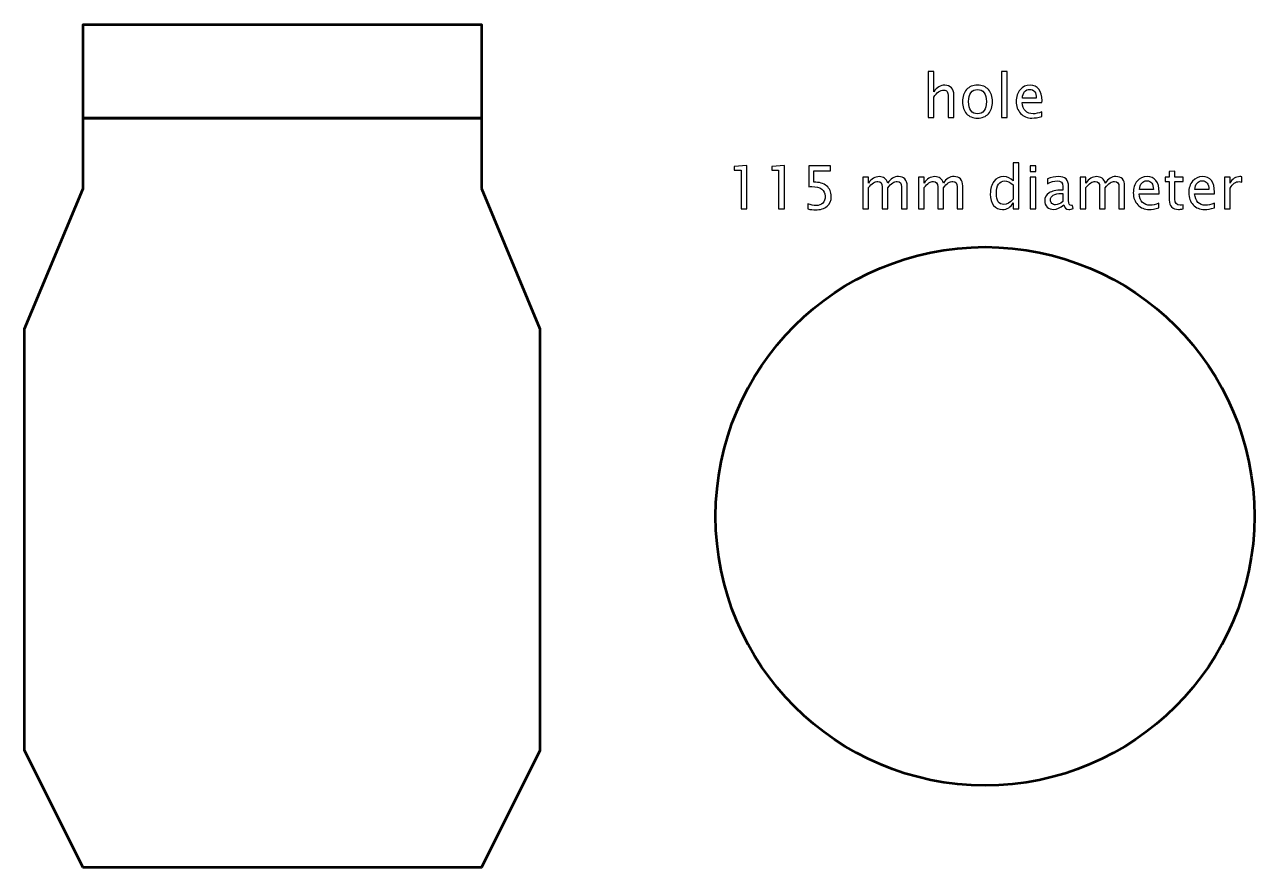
# Model space of a CAD drawing. Header units: centimetres. Extents: x -87 to 69, y -70 to 88.
# Drawn here: x -67 to -40.75, y 24 to 42 of the extents above; entities that cross this region are included whole.
import ezdxf

# ---------------------------------------------------------------- set-up
doc = ezdxf.new("R2010")
doc.units = ezdxf.units.CM
doc.header["$MEASUREMENT"] = 0
doc.layers.add('Layer 1', color=7, linetype='Continuous')

msp = doc.modelspace()

# ---------------------------------------------------------------- linework, layer by layer
at = {"layer": 'Layer 1', "lineweight": 53}
msp.add_ellipse((-46.5, 31.5), major_axis=(0, 5.75), ratio=1, dxfattribs=at)
for points, knots in [([(-61.5, 40), (-61.5, 40), (-57.25, 40), (-57.25, 40), (-57.25, 40), (-57.25, 40), (-57.25, 42), (-57.25, 42), (-57.25, 42), (-57.25, 42), (-61.5, 42), (-61.5, 42), (-61.5, 42), (-61.5, 42), (-65.75, 42), (-65.75, 42), (-65.75, 42), (-65.75, 42), (-65.75, 40), (-65.75, 40), (-65.75, 40), (-65.75, 40), (-61.5, 40), (-61.5, 40)], [0, 0, 0, 0, 0.14285714, 0.14285714, 0.14285714, 0.14285714, 0.28571429, 0.28571429, 0.28571429, 0.28571429, 0.42857143, 0.42857143, 0.42857143, 0.42857143, 0.57142857, 0.57142857, 0.57142857, 0.57142857, 0.71428571, 0.71428571, 0.71428571, 0.71428571, 1, 1, 1, 1]), ([(-61.5, 24), (-61.5, 24), (-57.25, 24), (-57.25, 24), (-57.25, 24), (-57.25, 24), (-56, 26.5), (-56, 26.5), (-56, 26.5), (-56, 26.5), (-56, 35.5), (-56, 35.5), (-56, 35.5), (-56, 35.5), (-57.25, 38.5), (-57.25, 38.5), (-57.25, 38.5), (-57.25, 38.5), (-57.25, 40), (-57.25, 40), (-57.25, 40), (-57.25, 40), (-61.5, 40), (-61.5, 40), (-61.5, 40), (-61.5, 40), (-65.75, 40), (-65.75, 40), (-65.75, 40), (-65.75, 40), (-65.75, 38.5), (-65.75, 38.5), (-65.75, 38.5), (-65.75, 38.5), (-67, 35.5), (-67, 35.5), (-67, 35.5), (-67, 35.5), (-67, 26.5), (-67, 26.5), (-67, 26.5), (-67, 26.5), (-65.75, 24), (-65.75, 24), (-65.75, 24), (-65.75, 24), (-61.5, 24), (-61.5, 24)], [0, 0, 0, 0, 0.07692308, 0.07692308, 0.07692308, 0.07692308, 0.15384615, 0.15384615, 0.15384615, 0.15384615, 0.23076923, 0.23076923, 0.23076923, 0.23076923, 0.30769231, 0.30769231, 0.30769231, 0.30769231, 0.38461538, 0.38461538, 0.38461538, 0.38461538, 0.46153846, 0.46153846, 0.46153846, 0.46153846, 0.53846154, 0.53846154, 0.53846154, 0.53846154, 0.61538462, 0.61538462, 0.61538462, 0.61538462, 0.69230769, 0.69230769, 0.69230769, 0.69230769, 0.76923077, 0.76923077, 0.76923077, 0.76923077, 0.84615385, 0.84615385, 0.84615385, 0.84615385, 1, 1, 1, 1])]:
    msp.add_open_spline(points, degree=3, knots=knots, dxfattribs=at)
at = {"layer": 'Layer 1'}
for points, knots in [([(-47.71634, 40.01803), (-47.71634, 40.01803), (-47.71634, 40.9972), (-47.71634, 40.9972), (-47.71634, 40.9972), (-47.71634, 40.9972), (-47.59442, 40.9972), (-47.59442, 40.9972), (-47.59442, 40.9972), (-47.59442, 40.9972), (-47.59442, 40.56392), (-47.59442, 40.56392), (-47.59442, 40.56392), (-47.52986, 40.65811), (-47.4507, 40.7051), (-47.35714, 40.7051), (-47.35714, 40.7051), (-47.2983, 40.7051), (-47.25152, 40.68669), (-47.21702, 40.64964), (-47.21702, 40.64964), (-47.18252, 40.61281), (-47.16516, 40.56307), (-47.16516, 40.50084), (-47.16516, 40.50084), (-47.16516, 40.50084), (-47.16516, 40.01803), (-47.16516, 40.01803), (-47.16516, 40.01803), (-47.16516, 40.01803), (-47.28708, 40.01803), (-47.28708, 40.01803), (-47.28708, 40.01803), (-47.28708, 40.01803), (-47.28708, 40.46105), (-47.28708, 40.46105), (-47.28708, 40.46105), (-47.28708, 40.511), (-47.29449, 40.54656), (-47.30909, 40.56773), (-47.30909, 40.56773), (-47.32391, 40.58911), (-47.34825, 40.59969), (-47.38233, 40.59969), (-47.38233, 40.59969), (-47.45726, 40.59969), (-47.52796, 40.5508), (-47.59442, 40.45301), (-47.59442, 40.45301), (-47.59442, 40.45301), (-47.59442, 40.01803), (-47.59442, 40.01803), (-47.59442, 40.01803), (-47.59442, 40.01803), (-47.71634, 40.01803), (-47.71634, 40.01803)], [0, 0, 0, 0, 0.06666667, 0.06666667, 0.06666667, 0.06666667, 0.13333333, 0.13333333, 0.13333333, 0.13333333, 0.2, 0.2, 0.2, 0.2, 0.26666667, 0.26666667, 0.26666667, 0.26666667, 0.33333333, 0.33333333, 0.33333333, 0.33333333, 0.4, 0.4, 0.4, 0.4, 0.46666667, 0.46666667, 0.46666667, 0.46666667, 0.53333333, 0.53333333, 0.53333333, 0.53333333, 0.6, 0.6, 0.6, 0.6, 0.66666667, 0.66666667, 0.66666667, 0.66666667, 0.73333333, 0.73333333, 0.73333333, 0.73333333, 0.8, 0.8, 0.8, 0.8, 0.86666667, 0.86666667, 0.86666667, 0.86666667, 1, 1, 1, 1]), ([(-46.14789, 40.01803), (-46.14789, 40.01803), (-46.14789, 40.9972), (-46.14789, 40.9972), (-46.14789, 40.9972), (-46.14789, 40.9972), (-46.02597, 40.9972), (-46.02597, 40.9972), (-46.02597, 40.9972), (-46.02597, 40.9972), (-46.02597, 40.01803), (-46.02597, 40.01803), (-46.02597, 40.01803), (-46.02597, 40.01803), (-46.14789, 40.01803), (-46.14789, 40.01803)], [0, 0, 0, 0, 0.2, 0.2, 0.2, 0.2, 0.4, 0.4, 0.4, 0.4, 0.6, 0.6, 0.6, 0.6, 1, 1, 1, 1]), ([(-46.66012, 40.00279), (-46.75897, 40.00279), (-46.83728, 40.03433), (-46.89486, 40.09741), (-46.89486, 40.09741), (-46.95264, 40.16048), (-46.98143, 40.24621), (-46.98143, 40.35437), (-46.98143, 40.35437), (-46.98143, 40.46232), (-46.95264, 40.54783), (-46.89486, 40.6107), (-46.89486, 40.6107), (-46.83728, 40.67356), (-46.75897, 40.7051), (-46.66012, 40.7051), (-46.66012, 40.7051), (-46.56127, 40.7051), (-46.48295, 40.67356), (-46.42538, 40.6107), (-46.42538, 40.6107), (-46.3676, 40.54783), (-46.33881, 40.46232), (-46.33881, 40.35437), (-46.33881, 40.35437), (-46.33881, 40.24621), (-46.3676, 40.16048), (-46.42538, 40.09741), (-46.42538, 40.09741), (-46.48295, 40.03433), (-46.56127, 40.00279), (-46.66012, 40.00279)], [0, 0, 0, 0, 0.11111111, 0.11111111, 0.11111111, 0.11111111, 0.22222222, 0.22222222, 0.22222222, 0.22222222, 0.33333333, 0.33333333, 0.33333333, 0.33333333, 0.44444444, 0.44444444, 0.44444444, 0.44444444, 0.55555556, 0.55555556, 0.55555556, 0.55555556, 0.66666667, 0.66666667, 0.66666667, 0.66666667, 0.77777778, 0.77777778, 0.77777778, 0.77777778, 1, 1, 1, 1]), ([(-45.28683, 40.03962), (-45.36874, 40.01507), (-45.43881, 40.00279), (-45.49723, 40.00279), (-45.49723, 40.00279), (-45.59692, 40.00279), (-45.67799, 40.03581), (-45.74043, 40.10164), (-45.74043, 40.10164), (-45.80287, 40.16747), (-45.8342, 40.25277), (-45.8342, 40.35776), (-45.8342, 40.35776), (-45.8342, 40.45957), (-45.80668, 40.54318), (-45.75144, 40.60858), (-45.75144, 40.60858), (-45.69619, 40.67377), (-45.6255, 40.70637), (-45.53935, 40.70637), (-45.53935, 40.70637), (-45.45786, 40.70637), (-45.39478, 40.67737), (-45.35033, 40.61938), (-45.35033, 40.61938), (-45.30588, 40.56138), (-45.28365, 40.47925), (-45.28365, 40.37278), (-45.28365, 40.37278), (-45.28365, 40.37278), (-45.28429, 40.33553), (-45.28429, 40.33553), (-45.28429, 40.33553), (-45.28429, 40.33553), (-45.70974, 40.33553), (-45.70974, 40.33553), (-45.70974, 40.33553), (-45.69196, 40.17466), (-45.61343, 40.09423), (-45.47437, 40.09423), (-45.47437, 40.09423), (-45.42335, 40.09423), (-45.36091, 40.10862), (-45.28683, 40.13741), (-45.28683, 40.13741), (-45.28683, 40.13741), (-45.28683, 40.03962), (-45.28683, 40.03962)], [0, 0, 0, 0, 0.07692308, 0.07692308, 0.07692308, 0.07692308, 0.15384615, 0.15384615, 0.15384615, 0.15384615, 0.23076923, 0.23076923, 0.23076923, 0.23076923, 0.30769231, 0.30769231, 0.30769231, 0.30769231, 0.38461538, 0.38461538, 0.38461538, 0.38461538, 0.46153846, 0.46153846, 0.46153846, 0.46153846, 0.53846154, 0.53846154, 0.53846154, 0.53846154, 0.61538462, 0.61538462, 0.61538462, 0.61538462, 0.69230769, 0.69230769, 0.69230769, 0.69230769, 0.76923077, 0.76923077, 0.76923077, 0.76923077, 0.84615385, 0.84615385, 0.84615385, 0.84615385, 1, 1, 1, 1]), ([(-46.66033, 40.09423), (-46.60001, 40.09423), (-46.55302, 40.11688), (-46.51957, 40.16239), (-46.51957, 40.16239), (-46.48634, 40.20768), (-46.46962, 40.27182), (-46.46962, 40.35437), (-46.46962, 40.35437), (-46.46962, 40.43671), (-46.48634, 40.50063), (-46.51957, 40.54593), (-46.51957, 40.54593), (-46.55302, 40.59101), (-46.60001, 40.61366), (-46.66033, 40.61366), (-46.66033, 40.61366), (-46.72087, 40.61366), (-46.76786, 40.59101), (-46.80088, 40.54593), (-46.80088, 40.54593), (-46.83411, 40.50063), (-46.85062, 40.43671), (-46.85062, 40.35437), (-46.85062, 40.35437), (-46.85062, 40.27182), (-46.83411, 40.20768), (-46.80088, 40.16239), (-46.80088, 40.16239), (-46.76786, 40.11688), (-46.72087, 40.09423), (-46.66033, 40.09423)], [0, 0, 0, 0, 0.11111111, 0.11111111, 0.11111111, 0.11111111, 0.22222222, 0.22222222, 0.22222222, 0.22222222, 0.33333333, 0.33333333, 0.33333333, 0.33333333, 0.44444444, 0.44444444, 0.44444444, 0.44444444, 0.55555556, 0.55555556, 0.55555556, 0.55555556, 0.66666667, 0.66666667, 0.66666667, 0.66666667, 0.77777778, 0.77777778, 0.77777778, 0.77777778, 1, 1, 1, 1]), ([(-45.70339, 40.42697), (-45.70339, 40.42697), (-45.40621, 40.42697), (-45.40621, 40.42697), (-45.40621, 40.42697), (-45.40621, 40.55228), (-45.45299, 40.61493), (-45.54633, 40.61493), (-45.54633, 40.61493), (-45.64031, 40.61493), (-45.69259, 40.55228), (-45.70339, 40.42697)], [0, 0, 0, 0, 0.25, 0.25, 0.25, 0.25, 0.5, 0.5, 0.5, 0.5, 1, 1, 1, 1]), ([(-51.70763, 38.06646), (-51.70763, 38.06646), (-51.70763, 38.89323), (-51.70763, 38.89323), (-51.70763, 38.89323), (-51.70763, 38.89323), (-51.85368, 38.89323), (-51.85368, 38.89323), (-51.85368, 38.89323), (-51.85368, 38.89323), (-51.85368, 38.96943), (-51.85368, 38.96943), (-51.85368, 38.96943), (-51.85368, 38.96943), (-51.58571, 38.99229), (-51.58571, 38.99229), (-51.58571, 38.99229), (-51.58571, 38.99229), (-51.58571, 38.06646), (-51.58571, 38.06646), (-51.58571, 38.06646), (-51.58571, 38.06646), (-51.70763, 38.06646), (-51.70763, 38.06646)], [0, 0, 0, 0, 0.14285714, 0.14285714, 0.14285714, 0.14285714, 0.28571429, 0.28571429, 0.28571429, 0.28571429, 0.42857143, 0.42857143, 0.42857143, 0.42857143, 0.57142857, 0.57142857, 0.57142857, 0.57142857, 0.71428571, 0.71428571, 0.71428571, 0.71428571, 1, 1, 1, 1]), ([(-50.90457, 38.06646), (-50.90457, 38.06646), (-50.90457, 38.89323), (-50.90457, 38.89323), (-50.90457, 38.89323), (-50.90457, 38.89323), (-51.05062, 38.89323), (-51.05062, 38.89323), (-51.05062, 38.89323), (-51.05062, 38.89323), (-51.05062, 38.96943), (-51.05062, 38.96943), (-51.05062, 38.96943), (-51.05062, 38.96943), (-50.78265, 38.99229), (-50.78265, 38.99229), (-50.78265, 38.99229), (-50.78265, 38.99229), (-50.78265, 38.06646), (-50.78265, 38.06646), (-50.78265, 38.06646), (-50.78265, 38.06646), (-50.90457, 38.06646), (-50.90457, 38.06646)], [0, 0, 0, 0, 0.14285714, 0.14285714, 0.14285714, 0.14285714, 0.28571429, 0.28571429, 0.28571429, 0.28571429, 0.42857143, 0.42857143, 0.42857143, 0.42857143, 0.57142857, 0.57142857, 0.57142857, 0.57142857, 0.71428571, 0.71428571, 0.71428571, 0.71428571, 1, 1, 1, 1]), ([(-50.27931, 38.06265), (-50.27931, 38.06265), (-50.27931, 38.17187), (-50.27931, 38.17187), (-50.27931, 38.17187), (-50.21856, 38.14732), (-50.16099, 38.13504), (-50.10595, 38.13504), (-50.10595, 38.13504), (-50.04584, 38.13504), (-49.99843, 38.15282), (-49.96393, 38.18838), (-49.96393, 38.18838), (-49.92942, 38.22394), (-49.91228, 38.27284), (-49.91228, 38.33507), (-49.91228, 38.33507), (-49.91228, 38.40195), (-49.93662, 38.45318), (-49.9853, 38.48852), (-49.9853, 38.48852), (-50.03399, 38.52387), (-50.10447, 38.54144), (-50.19655, 38.54144), (-50.19655, 38.54144), (-50.21793, 38.54144), (-50.24057, 38.53996), (-50.26407, 38.537), (-50.26407, 38.537), (-50.26407, 38.537), (-50.26407, 38.98467), (-50.26407, 38.98467), (-50.26407, 38.98467), (-50.26407, 38.98467), (-49.79925, 38.98467), (-49.79925, 38.98467), (-49.79925, 38.98467), (-49.79925, 38.98467), (-49.79925, 38.87799), (-49.79925, 38.87799), (-49.79925, 38.87799), (-49.79925, 38.87799), (-50.15739, 38.87799), (-50.15739, 38.87799), (-50.15739, 38.87799), (-50.15739, 38.87799), (-50.15739, 38.63542), (-50.15739, 38.63542), (-50.15739, 38.63542), (-50.03928, 38.63542), (-49.9472, 38.60833), (-49.88095, 38.55414), (-49.88095, 38.55414), (-49.8147, 38.50017), (-49.78147, 38.42524), (-49.78147, 38.32935), (-49.78147, 38.32935), (-49.78147, 38.24003), (-49.81153, 38.17018), (-49.87164, 38.11959), (-49.87164, 38.11959), (-49.93175, 38.069), (-50.01473, 38.0436), (-50.12056, 38.0436), (-50.12056, 38.0436), (-50.16776, 38.0436), (-50.22068, 38.04995), (-50.27931, 38.06265)], [0, 0, 0, 0, 0.05555556, 0.05555556, 0.05555556, 0.05555556, 0.11111111, 0.11111111, 0.11111111, 0.11111111, 0.16666667, 0.16666667, 0.16666667, 0.16666667, 0.22222222, 0.22222222, 0.22222222, 0.22222222, 0.27777778, 0.27777778, 0.27777778, 0.27777778, 0.33333333, 0.33333333, 0.33333333, 0.33333333, 0.38888889, 0.38888889, 0.38888889, 0.38888889, 0.44444444, 0.44444444, 0.44444444, 0.44444444, 0.5, 0.5, 0.5, 0.5, 0.55555556, 0.55555556, 0.55555556, 0.55555556, 0.61111111, 0.61111111, 0.61111111, 0.61111111, 0.66666667, 0.66666667, 0.66666667, 0.66666667, 0.72222222, 0.72222222, 0.72222222, 0.72222222, 0.77777778, 0.77777778, 0.77777778, 0.77777778, 0.83333333, 0.83333333, 0.83333333, 0.83333333, 0.88888889, 0.88888889, 0.88888889, 0.88888889, 1, 1, 1, 1]), ([(-45.9012, 38.06646), (-45.9012, 38.06646), (-45.9012, 38.19283), (-45.9012, 38.19283), (-45.9012, 38.19283), (-45.95094, 38.09842), (-46.02587, 38.05122), (-46.12599, 38.05122), (-46.12599, 38.05122), (-46.20727, 38.05122), (-46.27119, 38.08064), (-46.31776, 38.1397), (-46.31776, 38.1397), (-46.36433, 38.19875), (-46.38761, 38.2794), (-46.38761, 38.38163), (-46.38761, 38.38163), (-46.38761, 38.49339), (-46.36115, 38.58335), (-46.30845, 38.65151), (-46.30845, 38.65151), (-46.25553, 38.71945), (-46.1861, 38.75353), (-46.09995, 38.75353), (-46.09995, 38.75353), (-46.02016, 38.75353), (-45.95369, 38.72305), (-45.9012, 38.66188), (-45.9012, 38.66188), (-45.9012, 38.66188), (-45.9012, 39.04563), (-45.9012, 39.04563), (-45.9012, 39.04563), (-45.9012, 39.04563), (-45.77928, 39.04563), (-45.77928, 39.04563), (-45.77928, 39.04563), (-45.77928, 39.04563), (-45.77928, 38.06646), (-45.77928, 38.06646), (-45.77928, 38.06646), (-45.77928, 38.06646), (-45.9012, 38.06646), (-45.9012, 38.06646)], [0, 0, 0, 0, 0.08333333, 0.08333333, 0.08333333, 0.08333333, 0.16666667, 0.16666667, 0.16666667, 0.16666667, 0.25, 0.25, 0.25, 0.25, 0.33333333, 0.33333333, 0.33333333, 0.33333333, 0.41666667, 0.41666667, 0.41666667, 0.41666667, 0.5, 0.5, 0.5, 0.5, 0.58333333, 0.58333333, 0.58333333, 0.58333333, 0.66666667, 0.66666667, 0.66666667, 0.66666667, 0.75, 0.75, 0.75, 0.75, 0.83333333, 0.83333333, 0.83333333, 0.83333333, 1, 1, 1, 1]), ([(-45.53502, 38.86275), (-45.53502, 38.86275), (-45.53502, 38.98467), (-45.53502, 38.98467), (-45.53502, 38.98467), (-45.53502, 38.98467), (-45.4131, 38.98467), (-45.4131, 38.98467), (-45.4131, 38.98467), (-45.4131, 38.98467), (-45.4131, 38.86275), (-45.4131, 38.86275), (-45.4131, 38.86275), (-45.4131, 38.86275), (-45.53502, 38.86275), (-45.53502, 38.86275)], [0, 0, 0, 0, 0.2, 0.2, 0.2, 0.2, 0.4, 0.4, 0.4, 0.4, 0.6, 0.6, 0.6, 0.6, 1, 1, 1, 1]), ([(-42.27239, 38.06667), (-42.31007, 38.0563), (-42.34287, 38.05122), (-42.3706, 38.05122), (-42.3706, 38.05122), (-42.43283, 38.05122), (-42.4813, 38.069), (-42.51602, 38.10456), (-42.51602, 38.10456), (-42.55094, 38.14012), (-42.5683, 38.18944), (-42.5683, 38.25273), (-42.5683, 38.25273), (-42.5683, 38.25273), (-42.5683, 38.64812), (-42.5683, 38.64812), (-42.5683, 38.64812), (-42.5683, 38.64812), (-42.65254, 38.64812), (-42.65254, 38.64812), (-42.65254, 38.64812), (-42.65254, 38.64812), (-42.65254, 38.73956), (-42.65254, 38.73956), (-42.65254, 38.73956), (-42.65254, 38.73956), (-42.5683, 38.73956), (-42.5683, 38.73956), (-42.5683, 38.73956), (-42.5683, 38.73956), (-42.5683, 38.86127), (-42.5683, 38.86127), (-42.5683, 38.86127), (-42.5683, 38.86127), (-42.44638, 38.87291), (-42.44638, 38.87291), (-42.44638, 38.87291), (-42.44638, 38.87291), (-42.44638, 38.73956), (-42.44638, 38.73956), (-42.44638, 38.73956), (-42.44638, 38.73956), (-42.26985, 38.73956), (-42.26985, 38.73956), (-42.26985, 38.73956), (-42.26985, 38.73956), (-42.26985, 38.64812), (-42.26985, 38.64812), (-42.26985, 38.64812), (-42.26985, 38.64812), (-42.44638, 38.64812), (-42.44638, 38.64812), (-42.44638, 38.64812), (-42.44638, 38.64812), (-42.44638, 38.27474), (-42.44638, 38.27474), (-42.44638, 38.27474), (-42.44638, 38.18669), (-42.40807, 38.14266), (-42.33166, 38.14266), (-42.33166, 38.14266), (-42.31536, 38.14266), (-42.29567, 38.14541), (-42.27239, 38.1507), (-42.27239, 38.1507), (-42.27239, 38.1507), (-42.27239, 38.06667), (-42.27239, 38.06667)], [0, 0, 0, 0, 0.05555556, 0.05555556, 0.05555556, 0.05555556, 0.11111111, 0.11111111, 0.11111111, 0.11111111, 0.16666667, 0.16666667, 0.16666667, 0.16666667, 0.22222222, 0.22222222, 0.22222222, 0.22222222, 0.27777778, 0.27777778, 0.27777778, 0.27777778, 0.33333333, 0.33333333, 0.33333333, 0.33333333, 0.38888889, 0.38888889, 0.38888889, 0.38888889, 0.44444444, 0.44444444, 0.44444444, 0.44444444, 0.5, 0.5, 0.5, 0.5, 0.55555556, 0.55555556, 0.55555556, 0.55555556, 0.61111111, 0.61111111, 0.61111111, 0.61111111, 0.66666667, 0.66666667, 0.66666667, 0.66666667, 0.72222222, 0.72222222, 0.72222222, 0.72222222, 0.77777778, 0.77777778, 0.77777778, 0.77777778, 0.83333333, 0.83333333, 0.83333333, 0.83333333, 0.88888889, 0.88888889, 0.88888889, 0.88888889, 1, 1, 1, 1]), ([(-49.10753, 38.06646), (-49.10753, 38.06646), (-49.10753, 38.73956), (-49.10753, 38.73956), (-49.10753, 38.73956), (-49.10753, 38.73956), (-48.98561, 38.73956), (-48.98561, 38.73956), (-48.98561, 38.73956), (-48.98561, 38.73956), (-48.98561, 38.61235), (-48.98561, 38.61235), (-48.98561, 38.61235), (-48.92613, 38.70654), (-48.84993, 38.75353), (-48.75659, 38.75353), (-48.75659, 38.75353), (-48.66663, 38.75353), (-48.60546, 38.70654), (-48.57286, 38.61235), (-48.57286, 38.61235), (-48.51507, 38.70739), (-48.43972, 38.7548), (-48.34722, 38.7548), (-48.34722, 38.7548), (-48.28817, 38.7548), (-48.24224, 38.73744), (-48.20943, 38.70252), (-48.20943, 38.70252), (-48.17662, 38.66759), (-48.16011, 38.6187), (-48.16011, 38.55583), (-48.16011, 38.55583), (-48.16011, 38.55583), (-48.16011, 38.06646), (-48.16011, 38.06646), (-48.16011, 38.06646), (-48.16011, 38.06646), (-48.28203, 38.06646), (-48.28203, 38.06646), (-48.28203, 38.06646), (-48.28203, 38.06646), (-48.28203, 38.53573), (-48.28203, 38.53573), (-48.28203, 38.53573), (-48.28203, 38.61235), (-48.31251, 38.65066), (-48.37347, 38.65066), (-48.37347, 38.65066), (-48.43676, 38.65066), (-48.50322, 38.606), (-48.57286, 38.51646), (-48.57286, 38.51646), (-48.57286, 38.51646), (-48.57286, 38.06646), (-48.57286, 38.06646), (-48.57286, 38.06646), (-48.57286, 38.06646), (-48.69478, 38.06646), (-48.69478, 38.06646), (-48.69478, 38.06646), (-48.69478, 38.06646), (-48.69478, 38.53615), (-48.69478, 38.53615), (-48.69478, 38.53615), (-48.69478, 38.61341), (-48.72568, 38.65193), (-48.7877, 38.65193), (-48.7877, 38.65193), (-48.8493, 38.65193), (-48.91534, 38.60706), (-48.98561, 38.5171), (-48.98561, 38.5171), (-48.98561, 38.5171), (-48.98561, 38.06646), (-48.98561, 38.06646), (-48.98561, 38.06646), (-48.98561, 38.06646), (-49.10753, 38.06646), (-49.10753, 38.06646)], [0, 0, 0, 0, 0.04761905, 0.04761905, 0.04761905, 0.04761905, 0.0952381, 0.0952381, 0.0952381, 0.0952381, 0.14285714, 0.14285714, 0.14285714, 0.14285714, 0.19047619, 0.19047619, 0.19047619, 0.19047619, 0.23809524, 0.23809524, 0.23809524, 0.23809524, 0.28571429, 0.28571429, 0.28571429, 0.28571429, 0.33333333, 0.33333333, 0.33333333, 0.33333333, 0.38095238, 0.38095238, 0.38095238, 0.38095238, 0.42857143, 0.42857143, 0.42857143, 0.42857143, 0.47619048, 0.47619048, 0.47619048, 0.47619048, 0.52380952, 0.52380952, 0.52380952, 0.52380952, 0.57142857, 0.57142857, 0.57142857, 0.57142857, 0.61904762, 0.61904762, 0.61904762, 0.61904762, 0.66666667, 0.66666667, 0.66666667, 0.66666667, 0.71428571, 0.71428571, 0.71428571, 0.71428571, 0.76190476, 0.76190476, 0.76190476, 0.76190476, 0.80952381, 0.80952381, 0.80952381, 0.80952381, 0.85714286, 0.85714286, 0.85714286, 0.85714286, 0.9047619, 0.9047619, 0.9047619, 0.9047619, 1, 1, 1, 1]), ([(-47.92177, 38.06646), (-47.92177, 38.06646), (-47.92177, 38.73956), (-47.92177, 38.73956), (-47.92177, 38.73956), (-47.92177, 38.73956), (-47.79985, 38.73956), (-47.79985, 38.73956), (-47.79985, 38.73956), (-47.79985, 38.73956), (-47.79985, 38.61235), (-47.79985, 38.61235), (-47.79985, 38.61235), (-47.74037, 38.70654), (-47.66417, 38.75353), (-47.57083, 38.75353), (-47.57083, 38.75353), (-47.48087, 38.75353), (-47.4197, 38.70654), (-47.3871, 38.61235), (-47.3871, 38.61235), (-47.32931, 38.70739), (-47.25396, 38.7548), (-47.16146, 38.7548), (-47.16146, 38.7548), (-47.10241, 38.7548), (-47.05648, 38.73744), (-47.02367, 38.70252), (-47.02367, 38.70252), (-46.99086, 38.66759), (-46.97435, 38.6187), (-46.97435, 38.55583), (-46.97435, 38.55583), (-46.97435, 38.55583), (-46.97435, 38.06646), (-46.97435, 38.06646), (-46.97435, 38.06646), (-46.97435, 38.06646), (-47.09627, 38.06646), (-47.09627, 38.06646), (-47.09627, 38.06646), (-47.09627, 38.06646), (-47.09627, 38.53573), (-47.09627, 38.53573), (-47.09627, 38.53573), (-47.09627, 38.61235), (-47.12675, 38.65066), (-47.18771, 38.65066), (-47.18771, 38.65066), (-47.251, 38.65066), (-47.31746, 38.606), (-47.3871, 38.51646), (-47.3871, 38.51646), (-47.3871, 38.51646), (-47.3871, 38.06646), (-47.3871, 38.06646), (-47.3871, 38.06646), (-47.3871, 38.06646), (-47.50902, 38.06646), (-47.50902, 38.06646), (-47.50902, 38.06646), (-47.50902, 38.06646), (-47.50902, 38.53615), (-47.50902, 38.53615), (-47.50902, 38.53615), (-47.50902, 38.61341), (-47.53992, 38.65193), (-47.60194, 38.65193), (-47.60194, 38.65193), (-47.66354, 38.65193), (-47.72958, 38.60706), (-47.79985, 38.5171), (-47.79985, 38.5171), (-47.79985, 38.5171), (-47.79985, 38.06646), (-47.79985, 38.06646), (-47.79985, 38.06646), (-47.79985, 38.06646), (-47.92177, 38.06646), (-47.92177, 38.06646)], [0, 0, 0, 0, 0.04761905, 0.04761905, 0.04761905, 0.04761905, 0.0952381, 0.0952381, 0.0952381, 0.0952381, 0.14285714, 0.14285714, 0.14285714, 0.14285714, 0.19047619, 0.19047619, 0.19047619, 0.19047619, 0.23809524, 0.23809524, 0.23809524, 0.23809524, 0.28571429, 0.28571429, 0.28571429, 0.28571429, 0.33333333, 0.33333333, 0.33333333, 0.33333333, 0.38095238, 0.38095238, 0.38095238, 0.38095238, 0.42857143, 0.42857143, 0.42857143, 0.42857143, 0.47619048, 0.47619048, 0.47619048, 0.47619048, 0.52380952, 0.52380952, 0.52380952, 0.52380952, 0.57142857, 0.57142857, 0.57142857, 0.57142857, 0.61904762, 0.61904762, 0.61904762, 0.61904762, 0.66666667, 0.66666667, 0.66666667, 0.66666667, 0.71428571, 0.71428571, 0.71428571, 0.71428571, 0.76190476, 0.76190476, 0.76190476, 0.76190476, 0.80952381, 0.80952381, 0.80952381, 0.80952381, 0.85714286, 0.85714286, 0.85714286, 0.85714286, 0.9047619, 0.9047619, 0.9047619, 0.9047619, 1, 1, 1, 1]), ([(-45.9012, 38.57848), (-45.96449, 38.63415), (-46.02439, 38.66209), (-46.08112, 38.66209), (-46.08112, 38.66209), (-46.137, 38.66209), (-46.18018, 38.63881), (-46.21087, 38.59203), (-46.21087, 38.59203), (-46.24156, 38.54546), (-46.2568, 38.47942), (-46.2568, 38.39391), (-46.2568, 38.39391), (-46.2568, 38.23664), (-46.20473, 38.1579), (-46.10038, 38.1579), (-46.10038, 38.1579), (-46.03264, 38.1579), (-45.96618, 38.19494), (-45.9012, 38.26881), (-45.9012, 38.26881), (-45.9012, 38.26881), (-45.9012, 38.57848), (-45.9012, 38.57848)], [0, 0, 0, 0, 0.14285714, 0.14285714, 0.14285714, 0.14285714, 0.28571429, 0.28571429, 0.28571429, 0.28571429, 0.42857143, 0.42857143, 0.42857143, 0.42857143, 0.57142857, 0.57142857, 0.57142857, 0.57142857, 0.71428571, 0.71428571, 0.71428571, 0.71428571, 1, 1, 1, 1]), ([(-45.53502, 38.06646), (-45.53502, 38.06646), (-45.53502, 38.73956), (-45.53502, 38.73956), (-45.53502, 38.73956), (-45.53502, 38.73956), (-45.4131, 38.73956), (-45.4131, 38.73956), (-45.4131, 38.73956), (-45.4131, 38.73956), (-45.4131, 38.06646), (-45.4131, 38.06646), (-45.4131, 38.06646), (-45.4131, 38.06646), (-45.53502, 38.06646), (-45.53502, 38.06646)], [0, 0, 0, 0, 0.2, 0.2, 0.2, 0.2, 0.4, 0.4, 0.4, 0.4, 0.6, 0.6, 0.6, 0.6, 1, 1, 1, 1]), ([(-44.82107, 38.15219), (-44.8943, 38.08488), (-44.96479, 38.05122), (-45.03252, 38.05122), (-45.03252, 38.05122), (-45.08819, 38.05122), (-45.13455, 38.06858), (-45.17116, 38.1035), (-45.17116, 38.1035), (-45.20799, 38.13843), (-45.22641, 38.18245), (-45.22641, 38.23558), (-45.22641, 38.23558), (-45.22641, 38.30903), (-45.19551, 38.36555), (-45.1337, 38.40492), (-45.1337, 38.40492), (-45.07189, 38.44429), (-44.9832, 38.46397), (-44.86763, 38.46397), (-44.86763, 38.46397), (-44.86763, 38.46397), (-44.83906, 38.46397), (-44.83906, 38.46397), (-44.83906, 38.46397), (-44.83906, 38.46397), (-44.83906, 38.54504), (-44.83906, 38.54504), (-44.83906, 38.54504), (-44.83906, 38.62314), (-44.8797, 38.66209), (-44.96119, 38.66209), (-44.96119, 38.66209), (-45.02427, 38.66209), (-45.09327, 38.64219), (-45.16799, 38.6024), (-45.16799, 38.6024), (-45.16799, 38.6024), (-45.16799, 38.70273), (-45.16799, 38.70273), (-45.16799, 38.70273), (-45.08586, 38.7366), (-45.00839, 38.75353), (-44.93579, 38.75353), (-44.93579, 38.75353), (-44.86107, 38.75353), (-44.80583, 38.7366), (-44.77048, 38.70252), (-44.77048, 38.70252), (-44.73492, 38.66844), (-44.71714, 38.61595), (-44.71714, 38.54504), (-44.71714, 38.54504), (-44.71714, 38.54504), (-44.71714, 38.24087), (-44.71714, 38.24087), (-44.71714, 38.24087), (-44.71714, 38.17124), (-44.69576, 38.13631), (-44.65279, 38.13631), (-44.65279, 38.13631), (-44.6475, 38.13631), (-44.63967, 38.13716), (-44.6293, 38.13885), (-44.6293, 38.13885), (-44.6293, 38.13885), (-44.62062, 38.07112), (-44.62062, 38.07112), (-44.62062, 38.07112), (-44.64835, 38.05778), (-44.67883, 38.05122), (-44.71227, 38.05122), (-44.71227, 38.05122), (-44.76921, 38.05122), (-44.8054, 38.08488), (-44.82107, 38.15219)], [0, 0, 0, 0, 0.05, 0.05, 0.05, 0.05, 0.1, 0.1, 0.1, 0.1, 0.15, 0.15, 0.15, 0.15, 0.2, 0.2, 0.2, 0.2, 0.25, 0.25, 0.25, 0.25, 0.3, 0.3, 0.3, 0.3, 0.35, 0.35, 0.35, 0.35, 0.4, 0.4, 0.4, 0.4, 0.45, 0.45, 0.45, 0.45, 0.5, 0.5, 0.5, 0.5, 0.55, 0.55, 0.55, 0.55, 0.6, 0.6, 0.6, 0.6, 0.65, 0.65, 0.65, 0.65, 0.7, 0.7, 0.7, 0.7, 0.75, 0.75, 0.75, 0.75, 0.8, 0.8, 0.8, 0.8, 0.85, 0.85, 0.85, 0.85, 0.9, 0.9, 0.9, 0.9, 1, 1, 1, 1]), ([(-44.46674, 38.06646), (-44.46674, 38.06646), (-44.46674, 38.73956), (-44.46674, 38.73956), (-44.46674, 38.73956), (-44.46674, 38.73956), (-44.34482, 38.73956), (-44.34482, 38.73956), (-44.34482, 38.73956), (-44.34482, 38.73956), (-44.34482, 38.61235), (-44.34482, 38.61235), (-44.34482, 38.61235), (-44.28534, 38.70654), (-44.20914, 38.75353), (-44.1158, 38.75353), (-44.1158, 38.75353), (-44.02584, 38.75353), (-43.96467, 38.70654), (-43.93207, 38.61235), (-43.93207, 38.61235), (-43.87428, 38.70739), (-43.79893, 38.7548), (-43.70643, 38.7548), (-43.70643, 38.7548), (-43.64738, 38.7548), (-43.60145, 38.73744), (-43.56864, 38.70252), (-43.56864, 38.70252), (-43.53583, 38.66759), (-43.51932, 38.6187), (-43.51932, 38.55583), (-43.51932, 38.55583), (-43.51932, 38.55583), (-43.51932, 38.06646), (-43.51932, 38.06646), (-43.51932, 38.06646), (-43.51932, 38.06646), (-43.64124, 38.06646), (-43.64124, 38.06646), (-43.64124, 38.06646), (-43.64124, 38.06646), (-43.64124, 38.53573), (-43.64124, 38.53573), (-43.64124, 38.53573), (-43.64124, 38.61235), (-43.67172, 38.65066), (-43.73268, 38.65066), (-43.73268, 38.65066), (-43.79597, 38.65066), (-43.86243, 38.606), (-43.93207, 38.51646), (-43.93207, 38.51646), (-43.93207, 38.51646), (-43.93207, 38.06646), (-43.93207, 38.06646), (-43.93207, 38.06646), (-43.93207, 38.06646), (-44.05399, 38.06646), (-44.05399, 38.06646), (-44.05399, 38.06646), (-44.05399, 38.06646), (-44.05399, 38.53615), (-44.05399, 38.53615), (-44.05399, 38.53615), (-44.05399, 38.61341), (-44.08489, 38.65193), (-44.14691, 38.65193), (-44.14691, 38.65193), (-44.20851, 38.65193), (-44.27455, 38.60706), (-44.34482, 38.5171), (-44.34482, 38.5171), (-44.34482, 38.5171), (-44.34482, 38.06646), (-44.34482, 38.06646), (-44.34482, 38.06646), (-44.34482, 38.06646), (-44.46674, 38.06646), (-44.46674, 38.06646)], [0, 0, 0, 0, 0.04761905, 0.04761905, 0.04761905, 0.04761905, 0.0952381, 0.0952381, 0.0952381, 0.0952381, 0.14285714, 0.14285714, 0.14285714, 0.14285714, 0.19047619, 0.19047619, 0.19047619, 0.19047619, 0.23809524, 0.23809524, 0.23809524, 0.23809524, 0.28571429, 0.28571429, 0.28571429, 0.28571429, 0.33333333, 0.33333333, 0.33333333, 0.33333333, 0.38095238, 0.38095238, 0.38095238, 0.38095238, 0.42857143, 0.42857143, 0.42857143, 0.42857143, 0.47619048, 0.47619048, 0.47619048, 0.47619048, 0.52380952, 0.52380952, 0.52380952, 0.52380952, 0.57142857, 0.57142857, 0.57142857, 0.57142857, 0.61904762, 0.61904762, 0.61904762, 0.61904762, 0.66666667, 0.66666667, 0.66666667, 0.66666667, 0.71428571, 0.71428571, 0.71428571, 0.71428571, 0.76190476, 0.76190476, 0.76190476, 0.76190476, 0.80952381, 0.80952381, 0.80952381, 0.80952381, 0.85714286, 0.85714286, 0.85714286, 0.85714286, 0.9047619, 0.9047619, 0.9047619, 0.9047619, 1, 1, 1, 1]), ([(-42.78695, 38.08805), (-42.86886, 38.0635), (-42.93893, 38.05122), (-42.99735, 38.05122), (-42.99735, 38.05122), (-43.09704, 38.05122), (-43.17811, 38.08424), (-43.24055, 38.15007), (-43.24055, 38.15007), (-43.30299, 38.2159), (-43.33432, 38.3012), (-43.33432, 38.40619), (-43.33432, 38.40619), (-43.33432, 38.508), (-43.3068, 38.59161), (-43.25156, 38.65701), (-43.25156, 38.65701), (-43.19631, 38.7222), (-43.12562, 38.7548), (-43.03947, 38.7548), (-43.03947, 38.7548), (-42.95798, 38.7548), (-42.8949, 38.7258), (-42.85045, 38.66781), (-42.85045, 38.66781), (-42.806, 38.60981), (-42.78377, 38.52768), (-42.78377, 38.42121), (-42.78377, 38.42121), (-42.78377, 38.42121), (-42.78441, 38.38396), (-42.78441, 38.38396), (-42.78441, 38.38396), (-42.78441, 38.38396), (-43.20986, 38.38396), (-43.20986, 38.38396), (-43.20986, 38.38396), (-43.19208, 38.22309), (-43.11355, 38.14266), (-42.97449, 38.14266), (-42.97449, 38.14266), (-42.92347, 38.14266), (-42.86103, 38.15705), (-42.78695, 38.18584), (-42.78695, 38.18584), (-42.78695, 38.18584), (-42.78695, 38.08805), (-42.78695, 38.08805)], [0, 0, 0, 0, 0.07692308, 0.07692308, 0.07692308, 0.07692308, 0.15384615, 0.15384615, 0.15384615, 0.15384615, 0.23076923, 0.23076923, 0.23076923, 0.23076923, 0.30769231, 0.30769231, 0.30769231, 0.30769231, 0.38461538, 0.38461538, 0.38461538, 0.38461538, 0.46153846, 0.46153846, 0.46153846, 0.46153846, 0.53846154, 0.53846154, 0.53846154, 0.53846154, 0.61538462, 0.61538462, 0.61538462, 0.61538462, 0.69230769, 0.69230769, 0.69230769, 0.69230769, 0.76923077, 0.76923077, 0.76923077, 0.76923077, 0.84615385, 0.84615385, 0.84615385, 0.84615385, 1, 1, 1, 1]), ([(-43.20351, 38.4754), (-43.20351, 38.4754), (-42.90633, 38.4754), (-42.90633, 38.4754), (-42.90633, 38.4754), (-42.90633, 38.60071), (-42.95311, 38.66336), (-43.04645, 38.66336), (-43.04645, 38.66336), (-43.14043, 38.66336), (-43.19271, 38.60071), (-43.20351, 38.4754)], [0, 0, 0, 0, 0.25, 0.25, 0.25, 0.25, 0.5, 0.5, 0.5, 0.5, 1, 1, 1, 1]), ([(-41.60437, 38.08805), (-41.68628, 38.0635), (-41.75635, 38.05122), (-41.81477, 38.05122), (-41.81477, 38.05122), (-41.91446, 38.05122), (-41.99553, 38.08424), (-42.05797, 38.15007), (-42.05797, 38.15007), (-42.12041, 38.2159), (-42.15174, 38.3012), (-42.15174, 38.40619), (-42.15174, 38.40619), (-42.15174, 38.508), (-42.12422, 38.59161), (-42.06898, 38.65701), (-42.06898, 38.65701), (-42.01373, 38.7222), (-41.94304, 38.7548), (-41.85689, 38.7548), (-41.85689, 38.7548), (-41.7754, 38.7548), (-41.71232, 38.7258), (-41.66787, 38.66781), (-41.66787, 38.66781), (-41.62342, 38.60981), (-41.60119, 38.52768), (-41.60119, 38.42121), (-41.60119, 38.42121), (-41.60119, 38.42121), (-41.60183, 38.38396), (-41.60183, 38.38396), (-41.60183, 38.38396), (-41.60183, 38.38396), (-42.02728, 38.38396), (-42.02728, 38.38396), (-42.02728, 38.38396), (-42.0095, 38.22309), (-41.93097, 38.14266), (-41.79191, 38.14266), (-41.79191, 38.14266), (-41.74089, 38.14266), (-41.67845, 38.15705), (-41.60437, 38.18584), (-41.60437, 38.18584), (-41.60437, 38.18584), (-41.60437, 38.08805), (-41.60437, 38.08805)], [0, 0, 0, 0, 0.07692308, 0.07692308, 0.07692308, 0.07692308, 0.15384615, 0.15384615, 0.15384615, 0.15384615, 0.23076923, 0.23076923, 0.23076923, 0.23076923, 0.30769231, 0.30769231, 0.30769231, 0.30769231, 0.38461538, 0.38461538, 0.38461538, 0.38461538, 0.46153846, 0.46153846, 0.46153846, 0.46153846, 0.53846154, 0.53846154, 0.53846154, 0.53846154, 0.61538462, 0.61538462, 0.61538462, 0.61538462, 0.69230769, 0.69230769, 0.69230769, 0.69230769, 0.76923077, 0.76923077, 0.76923077, 0.76923077, 0.84615385, 0.84615385, 0.84615385, 0.84615385, 1, 1, 1, 1]), ([(-42.02093, 38.4754), (-42.02093, 38.4754), (-41.72375, 38.4754), (-41.72375, 38.4754), (-41.72375, 38.4754), (-41.72375, 38.60071), (-41.77053, 38.66336), (-41.86387, 38.66336), (-41.86387, 38.66336), (-41.95785, 38.66336), (-42.01013, 38.60071), (-42.02093, 38.4754)], [0, 0, 0, 0, 0.25, 0.25, 0.25, 0.25, 0.5, 0.5, 0.5, 0.5, 1, 1, 1, 1]), ([(-41.3908, 38.06646), (-41.3908, 38.06646), (-41.3908, 38.73956), (-41.3908, 38.73956), (-41.3908, 38.73956), (-41.3908, 38.73956), (-41.26888, 38.73956), (-41.26888, 38.73956), (-41.26888, 38.73956), (-41.26888, 38.73956), (-41.26888, 38.61235), (-41.26888, 38.61235), (-41.26888, 38.61235), (-41.22041, 38.70654), (-41.15013, 38.75353), (-41.05785, 38.75353), (-41.05785, 38.75353), (-41.04536, 38.75353), (-41.03224, 38.75247), (-41.01869, 38.75036), (-41.01869, 38.75036), (-41.01869, 38.75036), (-41.01869, 38.63627), (-41.01869, 38.63627), (-41.01869, 38.63627), (-41.03986, 38.64325), (-41.05848, 38.64685), (-41.07457, 38.64685), (-41.07457, 38.64685), (-41.15204, 38.64685), (-41.21681, 38.60113), (-41.26888, 38.50948), (-41.26888, 38.50948), (-41.26888, 38.50948), (-41.26888, 38.06646), (-41.26888, 38.06646), (-41.26888, 38.06646), (-41.26888, 38.06646), (-41.3908, 38.06646), (-41.3908, 38.06646)], [0, 0, 0, 0, 0.09090909, 0.09090909, 0.09090909, 0.09090909, 0.18181818, 0.18181818, 0.18181818, 0.18181818, 0.27272727, 0.27272727, 0.27272727, 0.27272727, 0.36363636, 0.36363636, 0.36363636, 0.36363636, 0.45454545, 0.45454545, 0.45454545, 0.45454545, 0.54545455, 0.54545455, 0.54545455, 0.54545455, 0.63636364, 0.63636364, 0.63636364, 0.63636364, 0.72727273, 0.72727273, 0.72727273, 0.72727273, 0.81818182, 0.81818182, 0.81818182, 0.81818182, 1, 1, 1, 1]), ([(-44.83906, 38.21865), (-44.83906, 38.21865), (-44.83906, 38.39158), (-44.83906, 38.39158), (-44.83906, 38.39158), (-44.83906, 38.39158), (-44.87822, 38.39285), (-44.87822, 38.39285), (-44.87822, 38.39285), (-44.94595, 38.39285), (-45.00056, 38.38036), (-45.04226, 38.35539), (-45.04226, 38.35539), (-45.08375, 38.3302), (-45.10449, 38.29697), (-45.10449, 38.25548), (-45.10449, 38.25548), (-45.10449, 38.22648), (-45.09412, 38.20193), (-45.07359, 38.18182), (-45.07359, 38.18182), (-45.05284, 38.16171), (-45.02765, 38.15155), (-44.99781, 38.15155), (-44.99781, 38.15155), (-44.94701, 38.15155), (-44.89409, 38.17399), (-44.83906, 38.21865)], [0, 0, 0, 0, 0.125, 0.125, 0.125, 0.125, 0.25, 0.25, 0.25, 0.25, 0.375, 0.375, 0.375, 0.375, 0.5, 0.5, 0.5, 0.5, 0.625, 0.625, 0.625, 0.625, 0.75, 0.75, 0.75, 0.75, 1, 1, 1, 1])]:
    msp.add_open_spline(points, degree=3, knots=knots, dxfattribs=at)

doc.saveas('drawing.dxf')
